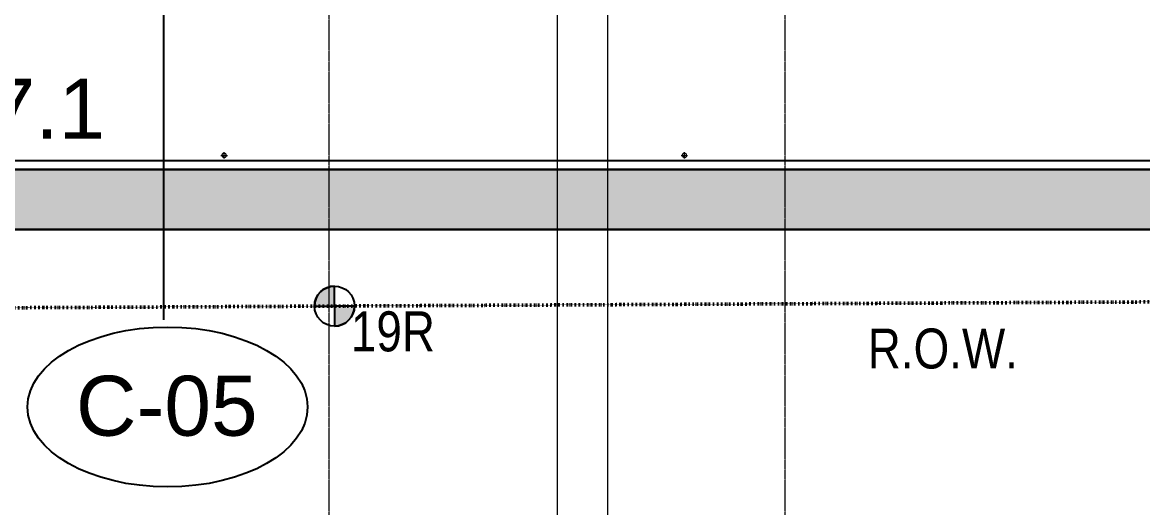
# Model space of a CAD drawing. Header units: millimetres. Extents: x 813027 to 1148939, y -931049 to -10.
# Drawn here: x 946772 to 974771, y -127711 to -115575 of the extents above; entities that cross this region are included whole.
import ezdxf

# ---------------------------------------------------------------- set-up
doc = ezdxf.new("R2010")
doc.units = ezdxf.units.MM
for name, pattern in [('DPA_Boundary 100', [7.5, 0, -1.5, 3, -1.5, 0, -1.5]), ('DPA_Grid _ Level 500', [5.5, 2.75, -0.75, 1.25, -0.75]), ('DPA_Hidden 100', [6, 4, -2])]:
    doc.linetypes.add(name, pattern=pattern)
for name, color, linetype, lineweight in [('A-ANNO-NOTE', 3, 'Continuous', 25), ('A-DETL', 1, 'Continuous', 25), ('A-DETL-HDLN', 2, 'DPA_Hidden 100', 9), ('A-ROOM-IDEN', 3, 'Continuous', 25), ('A-WALL-PATT', 1, 'Continuous', 25), ('G-ANNO-TEXT', 3, 'Continuous', 9), ('I-WALL', 5, 'Continuous', 25), ('P-PIPE', 2, 'Continuous', 9), ('P-PIPE-CNTR', 2, 'Continuous', 9), ('S-GRID', 251, 'Continuous', 9), ('WALL-A', 3, 'Continuous', 25)]:
    doc.layers.add(name, color=color, linetype=linetype, lineweight=lineweight)
doc.styles.add('Arial Narrow_1', font='ARIALN.TTF', dxfattribs={"height": 1000})
doc.styles.add('Arial_1', font='arial.ttf', dxfattribs={"height": 1500})
pattern_1 = [(50, (-6.3, 1.8), (4554.602, -398.476), [476.25, -5238.75]), (355, (-6.3, 2), (-881.071, 4776.42), [381, -4191]), (100.451, (373, -31.4), (3673.565, 4377.916), [404.75, -4452.252]), (46.184, (-6.3, 1272), (6776.978, -1051.07), [714.375, -7858.125]), (96.636, (558.4, 1184), (5935.065, 6185.69), [607.126, -6678.38]), (351.184, (-6, 1272), (5935.12, 6185.636), [571.5, -6286.5]), (21, (628.7, 954.3), (3790.359, -2556.63), [476.25, -5238.75]), (326, (628.7, 954.3), (1545.052, 4604.703), [381, -4191]), (71.451, (944.5, 741.2), (5335.428, 2048.032), [404.75, -4452.252]), (37.5, (-6.3, 1.8), (77.215, 2113.876), [16.764, -4123.436, 16.764, -4237.736, -4206.875]), (37.5, (-6.3, 1.8), (77.215, 2113.876), [-8394.7, 16.764, -4190.111]), (7.5, (-6.3, 1.8), (1670.4916, 2504.5144), [16.764, -2408.936, 16.764, -4028.186, -1603.375]), (7.5, (-6.3, 1.8), (1670.4916, 2504.5144), [-6470.65, 16.764, -1586.611]), (327.5, (-1422.4, 1.8), (3389.7725, -143.2234), [16.764, -1570.736, 16.764, -4936.236, -6572.25]), (327.5, (-1422.4, 1.8), (3389.7725, -143.2234), [-6540.5, 16.764, -6555.486]), (317.5, (-2057.4, 1.8), (3703.232, 635.667), [16.764, -2046.986, 16.764, -3272.536, -4667.25]), (317.5, (-2057.4, 1.8), (3703.232, 635.667), [-5353.05, 16.764, -4650.486])]

# ---------------------------------------------------------------- blocks, each defined once
blk = doc.blocks.new('DPA-AR_Ceiling Tags - Ceiling Tags-15141860-4160 - LOWER PLATFORM LEVEL - REFLECTED CEILING GENERAL PLAN')
at = {"layer": 'A-ANNO-NOTE'}
blk.add_ellipse((0, 0), major_axis=(-7, 0), ratio=0.571429, dxfattribs=at)
blk = doc.blocks.new('DPA-AR_GM_ROW_Node - Micro-12676128-4160 - LOWER PLATFORM LEVEL - REFLECTED CEILING GENERAL PLAN')
at = {"layer": 'A-ANNO-NOTE', "lineweight": 9}
h = blk.add_hatch(color=256, dxfattribs=at)
edge = h.paths.add_edge_path()
edge.add_line((1, 0), (0, 0))
edge.add_line((0, 0), (0, 1))
edge.add_arc((0, 0), 1, 0, 90, ccw=False)
h = blk.add_hatch(color=256, dxfattribs=at)
edge = h.paths.add_edge_path()
edge.add_line((-1, 0), (0, 0))
edge.add_line((0, 0), (0, -1))
edge.add_arc((0, 0), 1, 180, 270, ccw=False)
at = {"layer": 'A-ANNO-NOTE'}
for p, q in [((0, 1), (0, 0)), ((0, 0), (-1, 0)), ((0, -1), (0, 0)), ((0, 0), (1, 0))]:
    blk.add_line(p, q, dxfattribs=at)
blk.add_circle((0, 0), 1, dxfattribs=at)
for start, end in [(360, 90), (180, 270)]:
    blk.add_arc((0, 0), 1, start, end, dxfattribs=at)

msp = doc.modelspace()

# ---------------------------------------------------------------- hatches: boundary and pattern name
at = {"layer": 'A-WALL-PATT', "lineweight": 9}
h = msp.add_hatch(dxfattribs=at)
h.set_pattern_fill('FP_1', color=256, style=0, pattern_type=2)
h.set_pattern_definition(pattern_1)
h.paths.add_polyline_path([(967447.6, -120755), (1055600, -120755), (1055600, -119255), (887139.6, -119255), (887244.5, -120755), (950289.9, -120755)])
h = msp.add_hatch(dxfattribs=at)
h.set_pattern_fill('FP_1', color=256, style=0, pattern_type=2)
h.set_pattern_definition(pattern_1)
h.paths.add_polyline_path([(967447.6, -120755), (1055600, -120755), (1055600, -119255), (887139.6, -119255), (887244.5, -120755), (950289.9, -120755)])

# ---------------------------------------------------------------- linework, layer by layer
at = {"layer": 'A-ANNO-NOTE'}
msp.add_line((950296.2, -113676.6), (950296.2, -123011.4), dxfattribs=at)
at = {"layer": 'A-DETL', "linetype": 'DPA_Hidden 100'}
for p, q in [((887123.5, -119025), (1057100, -119025)), ((887244.5, -120755), (1055600, -120755))]:
    msp.add_line(p, q, dxfattribs=at)
at = {"layer": 'A-DETL', "linetype": 'DPA_Boundary 100', "lineweight": 50}
msp.add_line((887224.8, -123014.8), (1032534.6, -122273.2), dxfattribs=at)
at = {"layer": 'A-DETL-HDLN'}
msp.add_line((960140, -111285), (960140, -144838.7), dxfattribs=at)
at = {"layer": 'G-ANNO-TEXT', "color": 7}
msp.add_line((961393.2, -111829.3), (961393.2, -129364.6), dxfattribs=at)
at = {"layer": 'I-WALL'}
msp.add_line((1057100, -119255), (887139.6, -119255), dxfattribs=at)
at = {"layer": 'P-PIPE'}
for centre, start, end in [((951815, -118900), 106.95748, 196.95748), ((951815, -118900), 196.95748, 286.95748), ((951815, -118900), 16.95748, 106.95748), ((951815, -118900), 286.95748, 16.95748), ((963320, -118900), 106.95748, 196.95748), ((963320, -118900), 196.95748, 286.95748), ((963320, -118900), 16.95748, 106.95748), ((963320, -118900), 286.95748, 16.95748)]:
    msp.add_arc(centre, 54.4, start, end, dxfattribs=at)
at = {"layer": 'P-PIPE-CNTR'}
for p, q in [((951735, -118900), (951895, -118900)), ((951815, -118980), (951815, -118820)), ((963240, -118900), (963400, -118900)), ((963320, -118980), (963320, -118820))]:
    msp.add_line(p, q, dxfattribs=at)
at = {"layer": 'S-GRID', "linetype": 'DPA_Grid _ Level 500'}
for p, q in [((954440, -191381.7), (954440, -15135.4)), ((965840, -191381.7), (965840, -15135.4)), ((847220.5, -119025), (1079421.7, -119025))]:
    msp.add_line(p, q, dxfattribs=at)
at = {"layer": 'WALL-A'}
for p, q in [((887139.6, -119255), (1055600, -119255)), ((1055600, -120755), (887244.5, -120755))]:
    msp.add_line(p, q, dxfattribs=at)

# ---------------------------------------------------------------- block references
at = {"layer": 'A-ANNO-NOTE', "xscale": 500, "yscale": 500, "zscale": 500, "rotation": 90.00000000000034}
msp.add_blockref('DPA-AR_GM_ROW_Node - Micro-12676128-4160 - LOWER PLATFORM LEVEL - REFLECTED CEILING GENERAL PLAN', (954573.4, -122671.1), dxfattribs=at)
at = {"layer": 'A-ANNO-NOTE', "xscale": 500, "yscale": 500, "zscale": 500}
msp.add_blockref('DPA-AR_Ceiling Tags - Ceiling Tags-15141860-4160 - LOWER PLATFORM LEVEL - REFLECTED CEILING GENERAL PLAN', (950401.7, -125194.2), dxfattribs=at)

# ---------------------------------------------------------------- texts
at = {"layer": 'A-ANNO-NOTE', "lineweight": 9, "insert": (948109.6, -124413.2), "char_height": 1500, "width": 5571.728, "attachment_point": 1, "style": 'Arial_1'}
msp.add_mtext('C-05', dxfattribs=at)
at = {"layer": 'A-ROOM-IDEN', "lineweight": 9, "insert": (945928, -116984.7), "char_height": 1500, "width": 3607.594, "attachment_point": 1, "style": 'Arial_1'}
msp.add_mtext('7.1', dxfattribs=at)
at = {"layer": 'G-ANNO-TEXT', "color": 7, "char_height": 1000, "attachment_point": 1, "style": 'Arial Narrow_1'}
for s, insert, width in [('19R', (954982.3, -122802.2), 2605.484), ('R.O.W.', (967901.9, -123231.6), 4609.703)]:
    msp.add_mtext(s, dxfattribs=dict(at, insert=insert, width=width))

doc.saveas('drawing.dxf')
